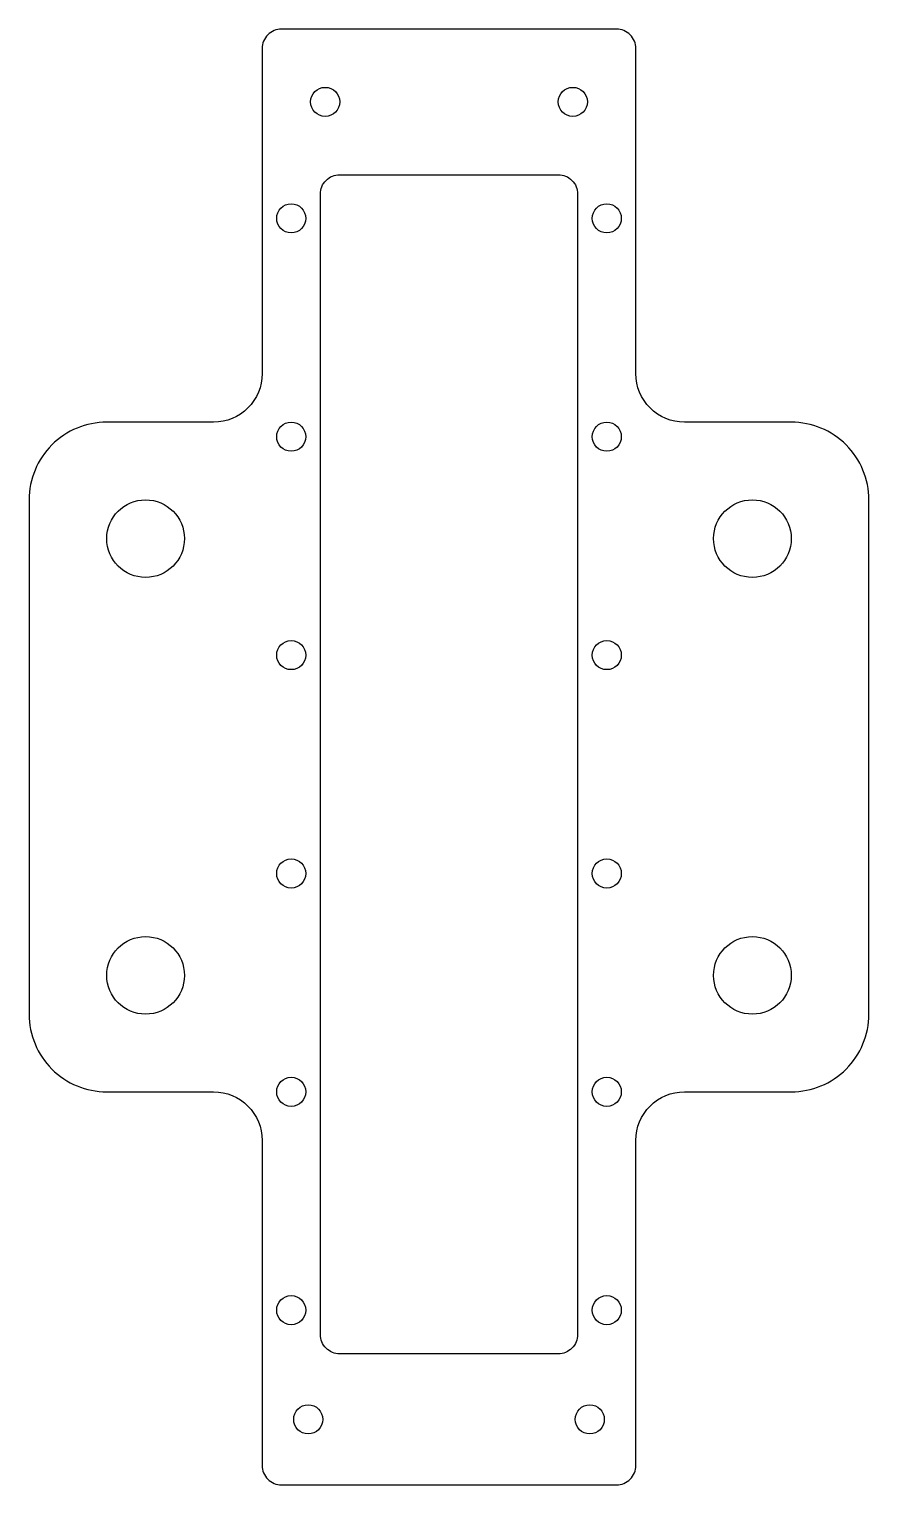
# Model space of a CAD drawing. Header units: millimetres. Extents: x -52 to 121, y -300 to 0.
import ezdxf

# ---------------------------------------------------------------- set-up
doc = ezdxf.new("R2010")
doc.units = ezdxf.units.MM

msp = doc.modelspace()

# ---------------------------------------------------------------- linework, layer by layer
for points in [[(69, -300, 0.414214), (73, -296), (73, -229, -0.414214), (83, -219), (105, -219, 0.414214), (121, -203), (121, -97, 0.414214), (105, -81), (83, -81, -0.414214), (73, -71), (73, -4, 0.414214), (69, 0), (0, 0, 0.414214), (-4, -4), (-4, -71, -0.414214), (-14, -81), (-36, -81, 0.414214), (-52, -97), (-52, -203, 0.414214), (-36, -219), (-14, -219, -0.414214), (-4, -229), (-4, -296, 0.414214), (0, -300)], [(57, -273), (12, -273, -0.414214), (8, -269), (8, -34, -0.414214), (12, -30), (57, -30, -0.414214), (61, -34), (61, -269, -0.414214)]]:
    msp.add_lwpolyline(points, format="xyb", close=True)
for centre, radius in [((9, -15), 3), ((60, -15), 3), ((2, -39), 3), ((67, -39), 3), ((2, -84), 3), ((67, -84), 3), ((-28, -105), 8), ((97, -105), 8), ((2, -129), 3), ((67, -129), 3), ((2, -174), 3), ((67, -174), 3), ((-28, -195), 8), ((97, -195), 8), ((2, -219), 3), ((67, -219), 3), ((2, -264), 3), ((67, -264), 3), ((5.5, -286.5), 3), ((63.5, -286.5), 3)]:
    msp.add_circle(centre, radius)

doc.saveas('drawing.dxf')
